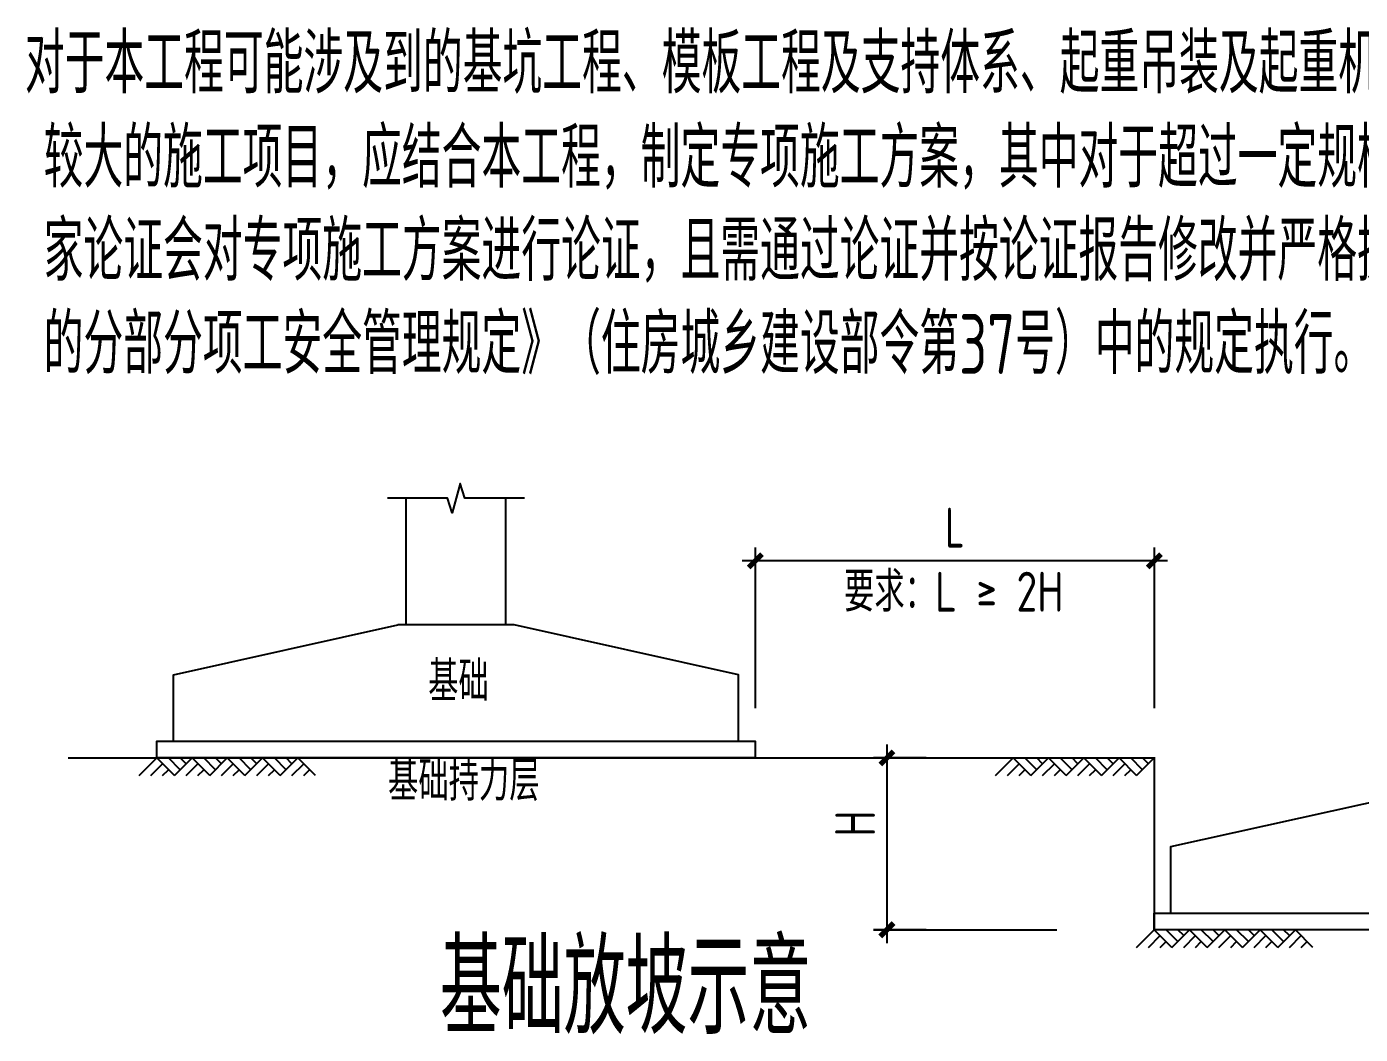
# Model space of a CAD drawing. Header units: millimetres. Extents: x 866309 to 879639, y 39442 to 44891.
# Drawn here: x 866960.3 to 867060.6, y 39518.4 to 39594.2 of the extents above; entities that cross this region are included whole.
import ezdxf

# ---------------------------------------------------------------- set-up
doc = ezdxf.new("R2010")
doc.units = ezdxf.units.MM
doc.header["$LTSCALE"] = 1000
doc.header["$MEASUREMENT"] = 0
for name, color, linetype in [('1505', 2, 'Continuous'), ('DIM', 7, 'Continuous'), ('TEXT', 4, 'Continuous'), ('THIN', 7, 'Continuous'), ('图名', 253, 'Continuous')]:
    doc.layers.add(name, color=color, linetype=linetype)
doc.layers.add('SM001', color=7, linetype='Continuous', lineweight=15)
doc.styles.add('SM001', font='tssdeng.shx', dxfattribs={"width": 0.7, "bigfont": 'tssdchn.shx'})
doc.styles.add('TS', font='tssdeng.shx', dxfattribs={"width": 0.8, "height": 2.5, "bigfont": 'tssdchn.shx'})
doc.styles.add('TSSD_Dimension', font='Tssdeng.shx', dxfattribs={"width": 0.7, "bigfont": 'hztxt.shx'})
doc.dimstyles.new('TSSD_100_1', dxfattribs={"dimtxt": 3, "dimasz": 1, "dimexe": 1, "dimexo": 2.5, "dimgap": 1, "dimtad": 1, "dimdec": 0, "dimlfac": 100, "dimzin": 0, "dimdsep": 46, "dimtxsty": 'TSSD_Dimension', "dimblk": 'ARCHTICK', "dimblk1": 'ARCHTICK', "dimblk2": 'ARCHTICK', "dimcen": 0, "dimdle": 1, "dimclrt": 7, "dimadec": 0, "dimazin": 0, "dimtfac": 1, "dimtdec": 0, "dimtix": 1, "dimtmove": 2, "dimatfit": 3, "dimfxl": 0, "dimtolj": 1, "dimtzin": 0, "dimarcsym": 0})

# ---------------------------------------------------------------- blocks, each defined once
blk = doc.blocks.new('_ArchTick')
at = {"color": 0, "linetype": 'ByBlock', "const_width": 0.4}
blk.add_lwpolyline([(-0.5, -0.5), (0.5, 0.5)], dxfattribs=at)
blk = doc.blocks.new('*D1133')
at = {"layer": 'Defpoints', "color": 0, "transparency": 16777216}
for p in [(867015.07, 39554.04), (867015.07, 39540.47), (867045.07, 39540.47)]:
    blk.add_point(p, dxfattribs=at)
at = {"layer": 'SM001', "color": 0, "lineweight": -2, "transparency": 16777216}
for p, q in [((867015.07, 39542.97), (867015.07, 39555.04)), ((867045.07, 39542.97), (867045.07, 39555.04)), ((867046.07, 39554.04), (867014.07, 39554.04))]:
    blk.add_line(p, q, dxfattribs=at)
at = {"layer": 'SM001', "color": 0, "lineweight": -2, "transparency": 16777216, "rotation": 180}
blk.add_blockref('_ArchTick', (867015.07, 39554.04), dxfattribs=at)
at = {"layer": 'SM001', "color": 0, "lineweight": -2, "transparency": 16777216}
blk.add_blockref('_ArchTick', (867045.07, 39554.04), dxfattribs=at)
at = {"layer": 'SM001', "color": 7, "transparency": 16777216, "insert": (867030.07, 39556.54), "char_height": 3, "attachment_point": 5, "style": 'TSSD_Dimension'}
blk.add_mtext('\\A1;L', dxfattribs=at)

msp = doc.modelspace()

# ---------------------------------------------------------------- linework, layer by layer
for p, q in [((866968.74, 39537.899), (866970.066, 39539.224)), ((866971.392, 39537.899), (866970.066, 39539.224)), ((866971.834, 39538.341), (866970.95, 39539.224)), ((866971.392, 39537.899), (866972.717, 39539.224)), ((866972.275, 39538.783), (866971.834, 39539.224)), ((866974.043, 39537.899), (866972.717, 39539.224)), ((866974.485, 39538.341), (866973.601, 39539.224)), ((866974.043, 39537.899), (866975.369, 39539.224)), ((866974.927, 39538.783), (866974.485, 39539.224)), ((866976.695, 39537.899), (866975.369, 39539.224)), ((866977.137, 39538.341), (866976.253, 39539.224)), ((866976.695, 39537.899), (866978.021, 39539.224)), ((866977.579, 39538.783), (866977.137, 39539.224)), ((866979.347, 39537.899), (866978.021, 39539.224)), ((866979.788, 39538.341), (866978.905, 39539.224)), ((866979.347, 39537.899), (866980.672, 39539.224)), ((866980.23, 39538.783), (866979.788, 39539.224)), ((866981.998, 39537.899), (866980.672, 39539.224)), ((867033.133, 39537.899), (867034.459, 39539.224)), ((867035.785, 39537.899), (867034.459, 39539.224)), ((867036.227, 39538.341), (867035.343, 39539.224)), ((867035.785, 39537.899), (867037.111, 39539.224)), ((867036.669, 39538.783), (867036.227, 39539.224)), ((867038.437, 39537.899), (867037.111, 39539.224)), ((867038.879, 39538.341), (867037.995, 39539.224)), ((867038.437, 39537.899), (867039.762, 39539.224)), ((867039.32, 39538.783), (867038.879, 39539.224)), ((867041.088, 39537.899), (867039.762, 39539.224)), ((867041.53, 39538.341), (867040.646, 39539.224)), ((867041.088, 39537.899), (867042.414, 39539.224)), ((867041.972, 39538.783), (867041.53, 39539.224)), ((867043.74, 39537.899), (867042.414, 39539.224)), ((867044.182, 39538.341), (867043.298, 39539.224)), ((867043.74, 39537.899), (867045.066, 39539.224)), ((867044.624, 39538.783), (867044.182, 39539.224)), ((866969.624, 39537.899), (866970.508, 39538.783)), ((866970.508, 39537.899), (866970.95, 39538.341)), ((866972.275, 39537.899), (866973.159, 39538.783)), ((866973.159, 39537.899), (866973.601, 39538.341)), ((866974.927, 39537.899), (866975.811, 39538.783)), ((866975.811, 39537.899), (866976.253, 39538.341)), ((866977.579, 39537.899), (866978.463, 39538.783)), ((866978.463, 39537.899), (866978.905, 39538.341)), ((866980.23, 39537.899), (866981.114, 39538.783)), ((866981.114, 39537.899), (866981.556, 39538.341)), ((867034.017, 39537.899), (867034.901, 39538.783)), ((867034.901, 39537.899), (867035.343, 39538.341)), ((867036.669, 39537.899), (867037.553, 39538.783)), ((867037.553, 39537.899), (867037.995, 39538.341)), ((867039.32, 39537.899), (867040.204, 39538.783)), ((867040.204, 39537.899), (867040.646, 39538.341)), ((867041.972, 39537.899), (867042.856, 39538.783)), ((867042.856, 39537.899), (867043.298, 39538.341)), ((867043.74, 39524.979), (867045.066, 39526.305)), ((867046.392, 39524.979), (867045.066, 39526.305)), ((867046.833, 39525.421), (867045.95, 39526.305)), ((867046.392, 39524.979), (867047.717, 39526.305)), ((867047.275, 39525.863), (867046.833, 39526.305)), ((867049.043, 39524.979), (867047.717, 39526.305)), ((867049.485, 39525.421), (867048.601, 39526.305)), ((867049.043, 39524.979), (867050.369, 39526.305)), ((867049.927, 39525.863), (867049.485, 39526.305)), ((867051.695, 39524.979), (867050.369, 39526.305)), ((867052.137, 39525.421), (867051.253, 39526.305)), ((867051.695, 39524.979), (867053.021, 39526.305)), ((867052.579, 39525.863), (867052.137, 39526.305)), ((867054.347, 39524.979), (867053.021, 39526.305)), ((867054.788, 39525.421), (867053.905, 39526.305)), ((867054.347, 39524.979), (867055.672, 39526.305)), ((867055.23, 39525.863), (867054.788, 39526.305)), ((867056.998, 39524.979), (867055.672, 39526.305)), ((867044.624, 39524.979), (867045.508, 39525.863)), ((867045.508, 39524.979), (867045.95, 39525.421)), ((867047.275, 39524.979), (867048.159, 39525.863)), ((867048.159, 39524.979), (867048.601, 39525.421)), ((867049.927, 39524.979), (867050.811, 39525.863)), ((867050.811, 39524.979), (867051.253, 39525.421)), ((867052.579, 39524.979), (867053.463, 39525.863)), ((867053.463, 39524.979), (867053.905, 39525.421)), ((867055.23, 39524.979), (867056.114, 39525.863)), ((867056.114, 39524.979), (867056.556, 39525.421))]:
    msp.add_line(p, q)
at = {"layer": '1505'}
for p, q in [((866988.816, 39549.224), (866988.816, 39558.756)), ((866996.316, 39549.224), (866996.316, 39558.756)), ((866996.941, 39549.224), (866988.191, 39549.224))]:
    msp.add_line(p, q, dxfattribs=at)
for points in [[(866971.316, 39540.474), (866971.316, 39545.474), (866988.191, 39549.224)], [(867013.816, 39540.474), (867013.816, 39545.474), (866996.941, 39549.224)], [(867015.066, 39539.224), (866970.066, 39539.224), (866970.066, 39540.474), (867015.066, 39540.474), (867015.066, 39539.224)], [(867046.316, 39527.555), (867046.316, 39532.555), (867063.191, 39536.305)], [(867090.066, 39526.305), (867045.066, 39526.305), (867045.066, 39527.555), (867090.066, 39527.555), (867090.066, 39526.305)]]:
    msp.add_lwpolyline(points, dxfattribs=at)
at = {"layer": 'dim', "ltscale": 0.8}
msp.add_line((867023.964, 39526.305), (867037.733, 39526.305), dxfattribs=at)
at = {"layer": 'TEXT'}
for p, q in [((867024.964, 39540.224), (867024.964, 39525.305)), ((867027.907, 39539.224), (867023.964, 39539.224)), ((867027.907, 39526.305), (867023.964, 39526.305))]:
    msp.add_line(p, q, dxfattribs=at)
at = {"layer": 'TEXT', "linetype": 'ByBlock', "ltscale": 0.8}
msp.add_line((867015.066, 39539.224), (866995.988, 39539.224), dxfattribs=at)
at = {"layer": 'TEXT', "linetype": 'ByBlock', "ltscale": 0.8, "const_width": 0.15}
msp.add_lwpolyline([(866963.384, 39539.224), (867045.066, 39539.224), (867045.066, 39526.305), (867093.517, 39526.305)], dxfattribs=at)
at = {"layer": 'THIN', "ltscale": 0.8}
msp.add_lwpolyline([(866997.716, 39558.756), (866993.216, 39558.756), (866992.866, 39559.856), (866992.266, 39557.656), (866991.916, 39558.756), (866987.416, 39558.756)], dxfattribs=at)

# ---------------------------------------------------------------- block references
at = {"layer": 'TEXT', "xscale": -1}
for p, rotation in [((867024.964, 39539.224), 270), ((867024.964, 39526.305), 90)]:
    msp.add_blockref('_ArchTick', p, dxfattribs=dict(at, rotation=rotation))

# ---------------------------------------------------------------- texts
at = {"layer": 'SM001'}
for s, height, style, width, p in [(' 对于本工程可能涉及到的基坑工程、模板工程及支持体系、起重吊装及起重机械安装拆卸工程、脚手架工程等危险性', 4.5, 'SM001', 0.7, (866958.236, 39589.186)), ('较大的施工项目，应结合本工程，制定专项施工方案，其中对于超过一定规模的危大工程，施工单位应当组织召开专', 4.5, 'SM001', 0.7, (866961.561, 39582.095)), ('家论证会对专项施工方案进行论证，且需通过论证并按论证报告修改并严格执行。其他未述要求均应按《危险性较大', 4.5, 'SM001', 0.7, (866961.561, 39575.095)), ('的分部分项工安全管理规定》（住房城乡建设部令第37号）中的规定执行。', 4.5, 'SM001', 0.7, (866961.561, 39568.095)), ('要求：L ≥ 2H', 3, 'TS', 0.8, (867021.738, 39550.221)), ('基础', 3, 'TS', 0.8, (866990.467, 39543.488)), ('基础持力层', 3, 'TS', 0.8, (866987.449, 39536.006))]:
    msp.add_text(s, height=height, dxfattribs=dict(at, style=style, width=width)).set_placement(p)
at = {"layer": 'SM001', "style": 'TS', "width": 0.8}
msp.add_text('H', height=3, rotation=90, dxfattribs=at).set_placement((867024.066, 39533.297))
at = {"layer": '图名', "style": 'TS', "width": 0.7}
msp.add_text('基础放坡示意', height=7, dxfattribs=at).set_placement((866991.348, 39518.46))

# ---------------------------------------------------------------- dimensions: what is measured, and where the dimension line sits
at = {"layer": 'SM001'}
dim = msp.add_linear_dim(base=(867015.066, 39554.044), p1=(867045.066, 39540.474), p2=(867015.066, 39540.474), angle=180, text='L', dimstyle='TSSD_100_1', dxfattribs=at)
dim.commit()
dim.dimension.update_dxf_attribs({"geometry": '*D1133', "text_midpoint": (867030.066, 39556.544)})

doc.saveas('drawing.dxf')
